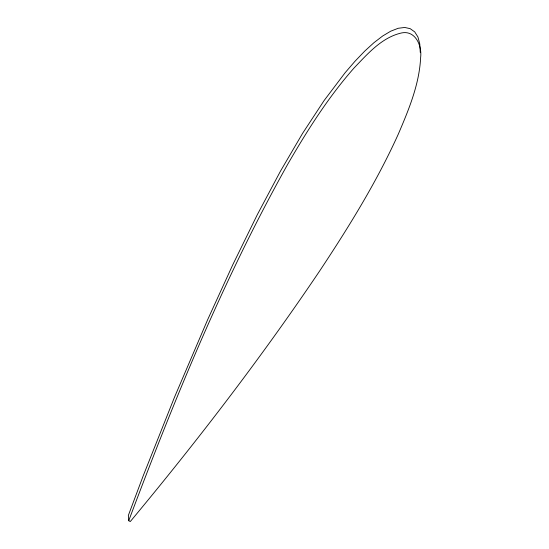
<?xml version="1.0" encoding="UTF-8"?>
<svg xmlns="http://www.w3.org/2000/svg" width="549" height="549" viewBox="0 0 549 549"><rect width="100%" height="100%" fill="white"/><g stroke="black" fill="none" stroke-linecap="round" stroke-linejoin="round"><path stroke-width="0.82" d="M420.26 52.409L419.786 43.968L417.94 36.989L414.715 31.876L410.151 28.651L404.723 27.464L398.162 28.287L390.682 31.211L382.66 36.008L373.869 42.753L364.756 51.084L355.025 61.227L345.177 72.653L324.13 100.515L302.574 133.38L280.409 171.261L257.316 214.673L232.858 264.584L207.625 319.758L174.555 397.085L143.31 475.558L128.342 515.463L128.727 520.726L130.291 521.55C197.29 440.977 261.235 357.756 319.765 270.808C348.807 226.963 376.676 182.035 398.354 134.011C408.806 109.574 419.409 84.196 420.651 57.302C422.057 46.061 415.607 30.332 401.943 32.871C381.974 37.167 367.706 53.802 354.153 67.884C328.199 97.276 307.186 130.621 287.594 164.474C223.944 278.075 174.479 399.013 128.727 520.726"/></g></svg>
